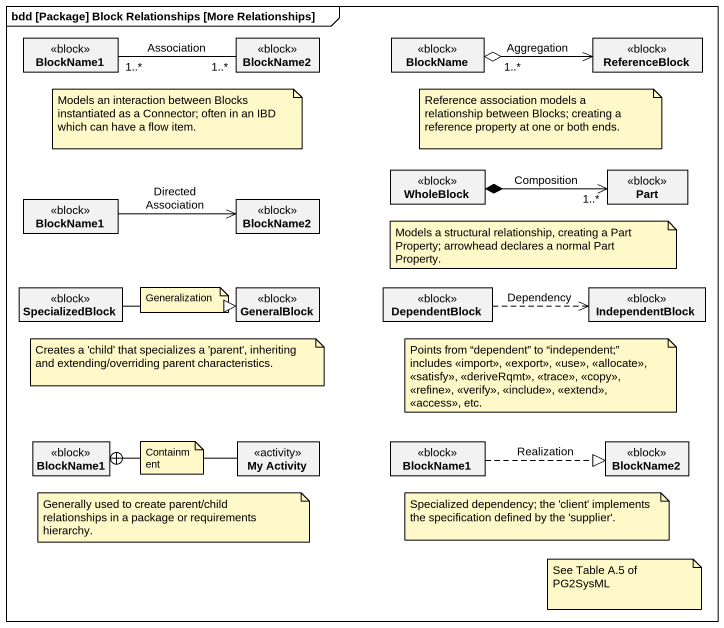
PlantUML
@startuml
mainframe bdd [Package] Block Relationships [More Relationships]
hide circle
hide empty members
class BlockName1 <<block>>
class BlockName2 <<block>>
class BlockName <<block>>
class ReferenceBlock <<block>>
class "BlockName1" as BlockName1_2 <<block>>
class "BlockName2" as BlockName2_2 <<block>>
class WholeBlock <<block>>
class Part <<block>>
class SpecializedBlock <<block>>
class GeneralBlock <<block>>
class DependentBlock <<block>>
class IndependentBlock <<block>>
class "BlockName1" as BlockName1_3 <<block>>
class "My Activity" as My_Activity <<activity>>
class "BlockName1" as BlockName1_4 <<block>>
class "BlockName2" as BlockName2_3 <<block>>
BlockName1 "1..*" -right- "1..*" BlockName2 : Association
BlockName "1..*" o-right-> ReferenceBlock : Aggregation
BlockName1_2 -right-> BlockName2_2 : Directed Association
WholeBlock *-right-> "1..*" Part : Composition
SpecializedBlock -right-|> GeneralBlock
DependentBlock .right.> IndependentBlock : Dependency
My_Activity -left-+ BlockName1_3
BlockName1_4 .right.|> BlockName2_3 : Realization
note as N1
  Models an interaction between Blocks instantiated as a Connector; often in an IBD which can have a flow item.
end note
note as N2
  Reference association models a relationship between Blocks; creating a reference property at one or both ends.
end note
note as N3
  Models a structural relationship, creating a Part Property; arrowhead declares a normal Part Property.
end note
note as N4
  Generalization
end note
note as N5
  Creates a 'child' that specializes a 'parent', inheriting and extending/overriding parent characteristics.
end note
note as N6
  Points from “dependent” to “independent;” includes <<import>>, <<export>>, <<use>>, <<allocate>>, <<satisfy>>, <<deriveRqmt>>, <<trace>>, <<copy>>, <<refine>>, <<verify>>, <<include>>, <<extend>>, <<access>>, etc.
end note
note as N7
  Containment
end note
note as N8
  Generally used to create parent/child relationships in a package or requirements hierarchy.
end note
note as N9
  Specialized dependency; the 'client' implements the specification defined by the 'supplier'.
end note
note as N10
  See Table A.5 of PG2SysML
end note
@enduml
